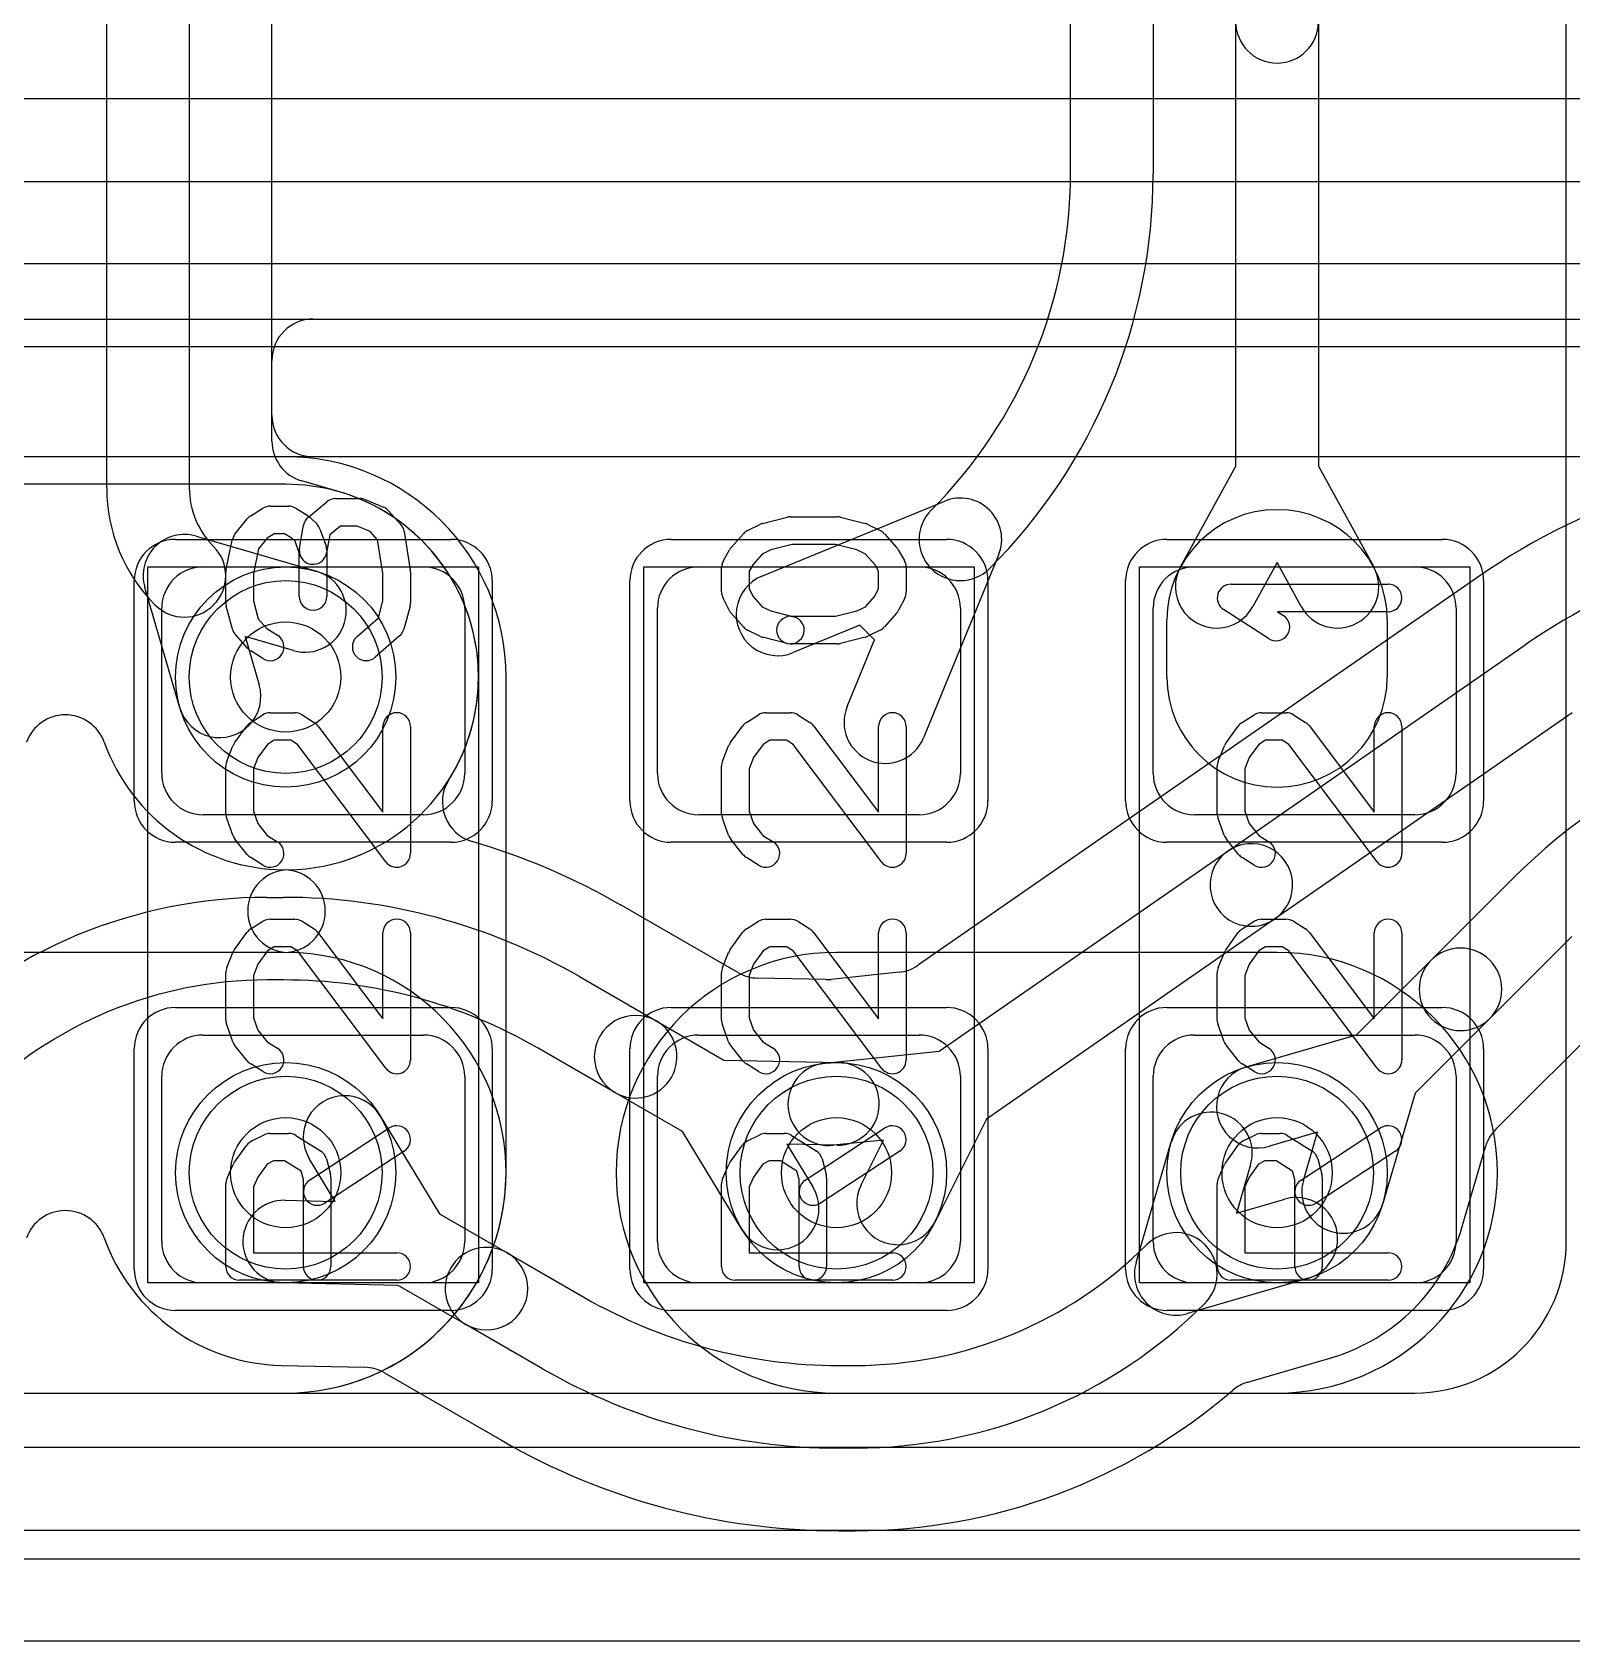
# Model space of a CAD drawing. Extents: x 0 to 20.5, y -6 to 27.
# Drawn here: x 6.99 to 9.785, y 19 to 21.921 of the extents above; entities that cross this region are included whole.
import ezdxf

# ---------------------------------------------------------------- set-up
doc = ezdxf.new("R2010")
doc.units = 0
for name, color, linetype in [('Hole', 1, 'CONTINUOUS'), ('L1', 3, 'CONTINUOUS'), ('L2', 3, 'CONTINUOUS'), ('L3', 3, 'CONTINUOUS'), ('L4', 3, 'CONTINUOUS'), ('MetalMask-A', 176, 'CONTINUOUS'), ('PartsArea-A', 111, 'CONTINUOUS'), ('PartsArea-B', 111, 'CONTINUOUS'), ('PartsSilk-A', 221, 'CONTINUOUS'), ('Resist-A', 2, 'CONTINUOUS'), ('Resist-B', 2, 'CONTINUOUS'), ('Silk-A', 140, 'CONTINUOUS')]:
    doc.layers.add(name, color=color, linetype=linetype)

msp = doc.modelspace()

# ---------------------------------------------------------------- linework, layer by layer
at = {"layer": 'Hole'}
for centre in [(7.45, 20.75), (7.45, 19.85), (8.45, 19.85), (9.25, 19.85)]:
    msp.add_circle(centre, 0.1, dxfattribs=at)
at = {"layer": 'L1'}
for p, q in [((8.875, 21.66391), (8.875, 22.76573)), ((9.025, 22.76571), (9.025, 21.66391)), ((9.77504, 19.725), (9.77504, 22.52503)), ((9.175, 21.13306), (9.175, 21.93978)), ((9.325, 21.93978), (9.325, 21.13306)), ((9.07463, 20.95001), (9.175, 21.13306)), ((9.325, 21.13306), (9.42537, 20.95001)), ((8.31458, 20.93315), (8.64652, 21.06937)), ((7.3, 20.95), (7.7, 20.95)), ((8.2, 20.95), (8.6, 20.95)), ((8.74437, 20.97152), (8.60815, 20.63958)), ((9.1, 20.95), (9.5, 20.95)), ((9.25, 20.95786), (9.20615, 20.87789)), ((9.29385, 20.87789), (9.25, 20.95786)), ((7.225, 20.575), (7.225, 20.875)), ((7.775, 20.875), (7.775, 20.575)), ((8.125, 20.575), (8.125, 20.875)), ((8.675, 20.875), (8.675, 20.575)), ((9.025, 20.575), (9.025, 20.875)), ((9.575, 20.875), (9.575, 20.575)), ((8.49257, 20.84407), (8.37152, 20.79439)), ((8.51907, 20.81757), (8.49257, 20.84407)), ((9.05, 20.75), (9.05, 20.85385)), ((9.45, 20.85385), (9.45, 20.75)), ((8.46939, 20.69652), (8.51907, 20.81757)), ((7.7, 20.5), (7.3, 20.5)), ((8.6, 20.5), (8.2, 20.5)), ((9.5, 20.5), (9.1, 20.5)), ((7.3, 20.1), (7.7, 20.1)), ((8.2, 20.1), (8.6, 20.1)), ((9.1, 20.1), (9.5, 20.1)), ((7.225, 19.725), (7.225, 20.025)), ((7.775, 20.025), (7.775, 19.725)), ((8.125, 19.725), (8.125, 20.025)), ((8.675, 20.025), (8.675, 19.725)), ((9.025, 19.725), (9.025, 20.025)), ((9.575, 20.025), (9.575, 19.725)), ((7.7, 19.65), (7.3, 19.65)), ((8.6, 19.65), (8.2, 19.65)), ((9.5, 19.65), (9.1, 19.65)), ((6.4, 19.44996), (9.5, 19.44996))]:
    msp.add_line(p, q, dxfattribs=at)
for centre in [(7.45, 20.75), (7.45, 19.85), (8.45, 19.85), (9.25, 19.85)]:
    msp.add_circle(centre, 0.2, dxfattribs=at)
for centre, radius, start, end in [((9.25, 21.93978), 0.075, 180, 0), ((8.01108, 21.66391), 0.86392, -44.99953, 0), ((8.01108, 21.66391), 1.01392, -44.9992, 0), ((8.67499, 20.99999), 0.07499, -22.31074, 112.31074), ((8.67501, 21), 0.075, 135.0054, -44.99957), ((9.25, 20.85385), 0.2, 0, 180), ((7.3, 20.875), 0.075, 90, 180), ((7.7, 20.875), 0.075, 0, 90), ((8.2, 20.875), 0.075, 90, 180), ((8.6, 20.875), 0.075, 0, 90), ((9.1, 20.875), 0.075, 90, 180), ((9.14039, 20.91395), 0.075, 151.2615, -28.73702), ((9.35961, 20.91395), 0.075, -151.2615, 28.73702), ((9.5, 20.875), 0.075, 0, 90), ((8.34305, 20.86377), 0.075, 112.31074, -67.68796), ((9.25, 20.75), 0.2, 180, 0), ((8.53877, 20.66805), 0.075, 157.68926, -22.31204), ((7.3, 20.575), 0.075, 180, -90), ((7.7, 20.575), 0.075, -90, 0), ((8.2, 20.575), 0.075, 180, -90), ((8.6, 20.575), 0.075, -90, 0), ((9.1, 20.575), 0.075, 180, -90), ((9.5, 20.575), 0.075, -90, 0), ((7.3, 20.025), 0.075, 90, 180), ((7.7, 20.025), 0.075, 0, 90), ((8.2, 20.025), 0.075, 90, 180), ((8.6, 20.025), 0.075, 0, 90), ((9.1, 20.025), 0.075, 90, 180), ((9.5, 20.025), 0.075, 0, 90), ((7.3, 19.725), 0.075, 180, -90), ((7.7, 19.725), 0.075, -90, 0), ((8.2, 19.725), 0.075, 180, -90), ((8.6, 19.725), 0.075, -90, 0), ((9.1, 19.725), 0.075, 180, -90), ((9.5, 19.725), 0.27504, -90, 0), ((9.5, 19.725), 0.075, -90, 0)]:
    msp.add_arc(centre, radius, start, end, dxfattribs=at)
at = {"layer": 'L2'}
for p, q in [((7.125, 21.09356), (7.125, 22.19514)), ((7.275, 22.19514), (7.275, 21.09356)), ((7.42504, 21.22501), (7.42504, 22.19514)), ((7.50004, 21.4), (16.9747, 21.4)), ((7.42504, 21.17816), (7.42504, 21.325)), ((17.00152, 21.15004), (7.50001, 21.15004)), ((7.54797, 21.08604), (7.47903, 21.10616)), ((7.28717, 21.00583), (7.506, 20.942)), ((7.258, 20.694), (7.19417, 20.91283)), ((7.464, 20.798), (7.37647, 20.82353)), ((7.37647, 20.82353), (7.402, 20.736)), ((7.447, 20.25003), (6.653, 20.25003)), ((9.25, 20.25004), (8.45, 20.25004)), ((6.65, 19.44996), (7.45, 19.44996)), ((8.45, 19.44996), (9.25, 19.44996)), ((10, 19.20004), (6.4, 19.20004)), ((6.4, 19), (10, 19))]:
    msp.add_line(p, q, dxfattribs=at)
msp.add_circle((7.45, 20.75), 0.2, dxfattribs=at)
for centre, radius, start, end in [((7.50004, 21.325), 0.075, 90, 180), ((7.50001, 21.22501), 0.07497, 180, -90), ((7.50004, 21.17816), 0.075, 180, -106.26754), ((7.42587, 21.09356), 0.30087, 180, -134.99865), ((7.42587, 21.09356), 0.15087, 180, -135), ((7.44999, 20.75), 0.35004, -89.19139, 73.74477), ((7.26617, 20.93383), 0.075, 73.7398, -163.73979), ((7.26616, 20.93385), 0.075, -134.9946, 45.00179), ((7.485, 20.87), 0.075, -106.2602, 73.73869), ((7.33, 20.715), 0.075, -163.73979, 16.26131), ((7.05, 20.60636), 0.07497, 19.75458, 160.24542), ((7.45, 20.75), 0.35004, -160.24708, -90.4043), ((7.45599, 20.325), 0.075, 90.80983, -90.7258), ((7.447, 20.325), 0.07497, -90, 89.59495), ((7.45, 19.85), 0.40004, -90, 89.27813), ((8.45, 19.85), 0.40004, 90, -90), ((9.25, 19.85), 0.40004, -90, 90)]:
    msp.add_arc(centre, radius, start, end, dxfattribs=at)
at = {"layer": 'L3'}
for p, q in [((0.67497, 21.4), (19.32503, 21.4)), ((19.32503, 21.15004), (0.67497, 21.15004)), ((7.45, 21.15004), (6.65, 21.15004)), ((7.85004, 19.85), (7.85004, 20.75)), ((9.25, 20.25004), (8.45, 20.25004)), ((6.65, 19.44996), (7.45, 19.44996)), ((8.45, 19.44996), (9.25, 19.44996))]:
    msp.add_line(p, q, dxfattribs=at)
for centre, start, end in [((7.45, 20.75), 0, 90), ((8.45, 19.85), 90, -90), ((9.25, 19.85), -90, 90), ((7.45, 19.85), -90, 0)]:
    msp.add_arc(centre, 0.40004, start, end, dxfattribs=at)
at = {"layer": 'L4'}
for p, q in [((10.61079, 21.8), (6.77719, 21.8)), ((6.77725, 21.65), (11.21079, 21.65)), ((11.21079, 21.5), (6.77725, 21.5)), ((6.77725, 21.34996), (11.21079, 21.34996)), ((7.45, 21.10004), (6.65, 21.10004)), ((9.61468, 20.93163), (8.59903, 20.22723)), ((9.16055, 20.43407), (9.7002, 20.80834)), ((9.78568, 20.68508), (9.24603, 20.31081)), ((8.63669, 20.07075), (9.16055, 20.43407)), ((9.52994, 20.236), (9.67908, 20.38515)), ((7.41604, 20.35), (7.44592, 20.35)), ((8.2708, 20.21332), (8.05912, 20.33553)), ((9.24603, 20.31081), (8.72217, 19.94749)), ((9.78514, 20.27908), (9.636, 20.12994)), ((8.56366, 20.21394), (8.55248, 20.21276)), ((8.59787, 20.22644), (8.59769, 20.22632)), ((9.3944, 20.10046), (9.52994, 20.236)), ((7.44592, 20.2), (7.41604, 20.2)), ((7.98342, 20.20598), (8.12288, 20.12546)), ((8.43071, 20.20056), (8.30665, 20.20329)), ((8.55245, 20.21276), (8.44021, 20.20095)), ((9.64733, 19.92907), (9.89123, 20.17298)), ((8.12288, 20.12546), (8.24571, 20.05455)), ((9.636, 20.12994), (9.50046, 19.9944)), ((9.194, 20.042), (9.3944, 20.10046)), ((8.04788, 19.99556), (7.90842, 20.07607)), ((8.42907, 20.0489), (8.63669, 20.07075)), ((8.24571, 20.05455), (8.45439, 20.04995)), ((8.1707, 19.92465), (8.04788, 19.99556)), ((9.50046, 19.9944), (9.442, 19.794)), ((7.62096, 19.95379), (7.7293, 19.77535)), ((8.27904, 19.74621), (8.1707, 19.92465)), ((8.72217, 19.94749), (8.62896, 19.7607)), ((9.32354, 19.92354), (9.236, 19.898)), ((9.298, 19.836), (9.32354, 19.92354)), ((8.45109, 19.89999), (8.35993, 19.902)), ((8.35993, 19.902), (8.40726, 19.82405)), ((8.53545, 19.90926), (8.44477, 19.89972)), ((8.49474, 19.82768), (8.53545, 19.90926)), ((8.99416, 19.68716), (9.058, 19.906)), ((9.58604, 19.75204), (9.62836, 19.89705)), ((7.54007, 19.798), (7.49274, 19.87595)), ((9.202, 19.864), (9.17646, 19.77646)), ((7.44891, 19.80001), (7.54007, 19.798)), ((7.7293, 19.77535), (7.85212, 19.70444)), ((9.17646, 19.77646), (9.264, 19.802)), ((7.85212, 19.70444), (7.99157, 19.62393)), ((9.306, 19.658), (9.08716, 19.59416)), ((7.65429, 19.64545), (7.44561, 19.65005)), ((7.77712, 19.57454), (7.65429, 19.64545)), ((7.91657, 19.49402), (7.77712, 19.57454)), ((9.19691, 19.46987), (9.34801, 19.51396)), ((7.4423, 19.50004), (7.59335, 19.49671)), ((7.6292, 19.48668), (7.84156, 19.36408)), ((8.45409, 19.49999), (8.48394, 19.49999)), ((8.48394, 19.34999), (8.45409, 19.34999)), ((8.45408, 19.19995), (8.48394, 19.19995))]:
    msp.add_line(p, q, dxfattribs=at)
for centre in [(7.45, 20.75), (7.45, 19.85), (8.45, 19.85), (9.25, 19.85)]:
    msp.add_circle(centre, 0.2, dxfattribs=at)
for centre, radius, start, end in [((10.31284, 19.925), 1.22504, 90, 124.7437), ((7.45, 20.75), 0.35004, -32.25263, 90), ((10.31284, 19.925), 1.075, 90, 124.74322), ((10.43921, 19.625), 1.075, 90, 134.99925), ((7.80946, 20.52318), 0.075, 147.75087, -106.23606), ((7.44593, 19.275), 1.22504, 60.00114, 73.76178), ((9.20329, 20.37244), 0.075, -55.25895, 124.74302), ((9.20329, 20.37244), 0.075, 124.74105, -55.25706), ((7.41604, 19.45165), 0.89835, 90, 134.99955), ((7.44592, 19.275), 1.075, 60.00007, 90), ((8.09593, 20.40088), 0.075, -120.00073, -119.39146), ((9.58297, 20.18297), 0.075, -45, 135), ((8.3083, 20.27827), 0.075, -120.00073, -91.26064), ((8.55579, 20.28853), 0.075, -83.977, -56.34807), ((8.55629, 20.28886), 0.075, -56.80575, -56.49638), ((8.55629, 20.28886), 0.075, -56.33112, -55.25895), ((9.58297, 20.18297), 0.075, 135, -45), ((7.41604, 19.45165), 0.74835, 90, 134.99946), ((7.44592, 19.275), 0.925, 60.00013, 90), ((8.43236, 20.27554), 0.075, -91.26064, -83.99219), ((8.54461, 20.28735), 0.075, -83.99979, -83.977), ((8.08538, 20.06051), 0.075, 59.99927, -119.99959), ((8.08538, 20.06051), 0.075, -120.00073, 59.99916), ((8.43692, 19.97431), 0.075, 96.00781, -83.99231), ((8.45274, 19.97497), 0.075, -91.26064, 88.73814), ((9.215, 19.97), 0.075, 106.2602, -73.73698), ((7.55685, 19.91487), 0.075, 31.26117, -148.73581), ((9.13, 19.885), 0.075, -16.2602, 163.73698), ((9.70036, 19.87604), 0.075, 135, 163.73246), ((9.37, 19.815), 0.075, 163.73979, -16.26302), ((8.34315, 19.78513), 0.075, -148.73883, 31.26419), ((8.56185, 19.79419), 0.075, 153.47936, -26.52009), ((9.285, 19.73), 0.075, -73.7398, 106.26302), ((7.05, 19.70627), 0.075, 19.7638, 160.2362), ((7.44726, 19.72503), 0.075, 88.73936, -91.26186), ((9.24999, 19.85), 0.35004, -73.4961, -16.25477), ((9.65804, 19.73103), 0.075, 163.73246, 163.74713), ((7.45, 19.85), 0.35004, -160.23519, -91.28994), ((8.48394, 20.24836), 0.74837, -90, -44.99892), ((9.06616, 19.66616), 0.075, -45.0108, 135), ((7.81462, 19.63949), 0.075, 59.99927, -120.00262), ((7.81462, 19.63949), 0.075, -120.00073, 60.00041), ((9.06616, 19.66616), 0.075, 163.73979, -73.7398), ((8.45409, 20.42499), 0.925, -120.00149, -90), ((8.48394, 20.24836), 0.89837, -90, -45), ((9.28497, 19.73), 0.22505, -73.73287, -73.39049), ((9.37074, 19.44247), 0.075, 106.5068, 106.6107), ((7.44043, 19.42507), 0.075, 88.69353, 88.70881), ((7.44726, 19.72503), 0.22504, -91.30369, -91.26291), ((7.5917, 19.42173), 0.075, 59.99927, 88.73936), ((8.45409, 20.42499), 1.075, -120.00112, -90), ((8.48394, 20.24837), 1.04842, -90, -49.20582), ((9.21792, 19.39787), 0.075, 106.26754, 130.79353), ((8.45408, 20.42499), 1.22504, -120.00014, -90)]:
    msp.add_arc(centre, radius, start, end, dxfattribs=at)
at = {"layer": 'MetalMask-A'}
for p, q in [((7.3, 20.95), (7.7, 20.95)), ((8.2, 20.95), (8.6, 20.95)), ((9.1, 20.95), (9.5, 20.95)), ((7.225, 20.575), (7.225, 20.875)), ((7.775, 20.875), (7.775, 20.575)), ((8.125, 20.575), (8.125, 20.875)), ((8.675, 20.875), (8.675, 20.575)), ((9.025, 20.575), (9.025, 20.875)), ((9.575, 20.875), (9.575, 20.575)), ((7.7, 20.5), (7.3, 20.5)), ((8.6, 20.5), (8.2, 20.5)), ((9.5, 20.5), (9.1, 20.5)), ((7.3, 20.1), (7.7, 20.1)), ((8.2, 20.1), (8.6, 20.1)), ((9.1, 20.1), (9.5, 20.1)), ((7.225, 19.725), (7.225, 20.025)), ((7.775, 20.025), (7.775, 19.725)), ((8.125, 19.725), (8.125, 20.025)), ((8.675, 20.025), (8.675, 19.725)), ((9.025, 19.725), (9.025, 20.025)), ((9.575, 20.025), (9.575, 19.725)), ((7.7, 19.65), (7.3, 19.65)), ((8.6, 19.65), (8.2, 19.65)), ((9.5, 19.65), (9.1, 19.65))]:
    msp.add_line(p, q, dxfattribs=at)
for centre, start, end in [((7.3, 20.875), 90, 180), ((7.7, 20.875), 0, 90), ((8.2, 20.875), 90, 180), ((8.6, 20.875), 0, 90), ((9.1, 20.875), 90, 180), ((9.5, 20.875), 0, 90), ((7.3, 20.575), 180, -90), ((7.7, 20.575), -90, 0), ((8.2, 20.575), 180, -90), ((8.6, 20.575), -90, 0), ((9.1, 20.575), 180, -90), ((9.5, 20.575), -90, 0), ((7.3, 20.025), 90, 180), ((7.7, 20.025), 0, 90), ((8.2, 20.025), 90, 180), ((8.6, 20.025), 0, 90), ((9.1, 20.025), 90, 180), ((9.5, 20.025), 0, 90), ((7.3, 19.725), 180, -90), ((7.7, 19.725), -90, 0), ((8.2, 19.725), 180, -90), ((8.6, 19.725), -90, 0), ((9.1, 19.725), 180, -90), ((9.5, 19.725), -90, 0)]:
    msp.add_arc(centre, 0.075, start, end, dxfattribs=at)
at = {"layer": 'PartsArea-A'}
for p, q in [((20, 21.5), (0, 21.5)), ((7.2, 19.65), (7.2, 20.95)), ((7.2, 20.95), (7.8, 20.95)), ((7.8, 20.95), (7.8, 19.65)), ((8.1, 19.65), (8.1, 20.95)), ((8.1, 20.95), (8.7, 20.95)), ((8.7, 20.95), (8.7, 19.65)), ((9, 19.65), (9, 20.95)), ((9, 20.95), (9.6, 20.95)), ((9.6, 20.95), (9.6, 19.65)), ((7.8, 19.65), (7.2, 19.65)), ((8.7, 19.65), (8.1, 19.65)), ((9.6, 19.65), (9, 19.65))]:
    msp.add_line(p, q, dxfattribs=at)
at = {"layer": 'PartsArea-B'}
msp.add_line((20, 21.5), (0, 21.5), dxfattribs=at)
at = {"layer": 'PartsSilk-A'}
for p, q in [((7.42193, 21.06026), (7.45527, 21.06026)), ((7.49112, 21.04058), (7.52445, 21.06835)), ((7.54045, 21.07414), (7.5849, 21.07414)), ((7.59451, 21.07222), (7.62784, 21.05834)), ((7.35797, 21.00921), (7.38019, 21.03699)), ((7.38646, 21.04257), (7.40868, 21.05646)), ((7.46852, 21.05646), (7.49074, 21.04257)), ((7.49517, 21.03905), (7.50628, 21.02794)), ((7.63692, 21.05187), (7.65914, 21.02687)), ((8.31587, 21.02895), (8.36032, 21.04006)), ((8.36638, 21.04081), (8.45156, 21.04081)), ((8.45762, 21.04006), (8.50207, 21.02895)), ((7.41657, 21.00243), (7.40073, 20.98262)), ((7.4291, 21.01026), (7.41657, 21.00243)), ((7.4481, 21.01026), (7.4291, 21.01026)), ((7.46182, 21.00168), (7.4481, 21.01026)), ((7.467, 20.9965), (7.46182, 21.00168)), ((7.4751, 20.98408), (7.48251, 21.02575)), ((7.5121, 21.0188), (7.52321, 20.98824)), ((7.53014, 21.00801), (7.52432, 20.97532)), ((7.5495, 21.02414), (7.53014, 21.00801)), ((7.5799, 21.02414), (7.5495, 21.02414)), ((7.60334, 21.01438), (7.5799, 21.02414)), ((7.61692, 20.99911), (7.60334, 21.01438)), ((7.66514, 21.01421), (7.67625, 20.94476)), ((8.2588, 20.9852), (8.28102, 21.0102)), ((8.28853, 21.01595), (8.31075, 21.02706)), ((8.50719, 21.02706), (8.52941, 21.01595)), ((8.53692, 21.0102), (8.55914, 20.9852)), ((7.34192, 20.94596), (7.35303, 20.99874)), ((7.40073, 20.98262), (7.39138, 20.93821)), ((7.47471, 20.9753), (7.467, 20.9965)), ((7.47471, 20.89637), (7.47471, 20.9753)), ((7.52471, 20.9797), (7.52471, 20.89637)), ((7.62656, 20.93882), (7.61692, 20.99911)), ((8.24467, 20.96154), (8.25578, 20.98099)), ((8.3152, 20.97338), (8.29791, 20.95393)), ((8.33066, 20.98111), (8.3152, 20.97338)), ((8.36946, 20.99081), (8.33066, 20.98111)), ((8.44848, 20.99081), (8.36946, 20.99081)), ((8.48728, 20.98111), (8.44848, 20.99081)), ((8.50274, 20.97338), (8.48728, 20.98111)), ((8.52003, 20.95393), (8.50274, 20.97338)), ((8.56216, 20.98099), (8.57327, 20.96154)), ((8.24138, 20.9047), (8.24138, 20.94914)), ((8.29791, 20.95393), (8.29138, 20.9425)), ((8.52656, 20.9425), (8.52003, 20.95393)), ((8.57656, 20.94914), (8.57656, 20.9047)), ((7.34138, 20.88526), (7.34138, 20.94081)), ((7.39138, 20.93821), (7.39138, 20.88854)), ((7.62656, 20.88854), (7.62656, 20.93882)), ((7.67656, 20.94081), (7.67656, 20.88526)), ((8.29138, 20.9425), (8.29138, 20.9106)), ((8.52656, 20.9106), (8.52656, 20.9425)), ((9.16638, 20.91859), (9.45156, 20.91859)), ((7.39138, 20.88854), (7.40012, 20.85576)), ((7.61826, 20.85739), (7.62656, 20.88854)), ((8.25513, 20.8713), (8.24402, 20.89352)), ((8.29138, 20.9106), (8.29837, 20.89662)), ((8.29837, 20.89662), (8.3152, 20.87769)), ((8.50274, 20.87769), (8.51957, 20.89662)), ((8.51957, 20.89662), (8.52656, 20.9106)), ((8.57392, 20.89352), (8.56281, 20.8713)), ((7.35333, 20.83715), (7.34222, 20.87882)), ((7.40012, 20.85576), (7.41601, 20.83788)), ((7.57955, 20.82351), (7.61826, 20.85739)), ((7.67572, 20.87882), (7.66461, 20.83715)), ((8.28102, 20.84087), (8.2588, 20.86587)), ((8.3152, 20.87769), (8.33066, 20.86996)), ((8.33066, 20.86996), (8.37244, 20.85951)), ((8.36638, 20.86026), (8.44848, 20.86026)), ((8.44848, 20.86026), (8.48728, 20.86996)), ((8.48728, 20.86996), (8.50274, 20.87769)), ((8.55914, 20.86587), (8.53692, 20.84087)), ((9.23427, 20.81983), (9.15279, 20.87261)), ((9.45156, 20.86859), (9.25096, 20.86859)), ((9.25096, 20.86859), (9.26145, 20.86179)), ((7.38102, 20.80198), (7.3588, 20.82698)), ((7.41601, 20.83788), (7.43518, 20.8259)), ((8.31075, 20.82401), (8.28853, 20.83512)), ((8.52941, 20.83512), (8.50719, 20.82401)), ((7.40868, 20.7835), (7.38646, 20.79739)), ((7.65691, 20.82478), (7.61247, 20.78589)), ((8.36032, 20.81101), (8.31587, 20.82212)), ((8.45156, 20.81026), (8.36638, 20.81026)), ((8.50207, 20.82212), (8.45762, 20.81101)), ((7.38646, 20.66757), (7.40868, 20.68146)), ((7.42193, 20.68526), (7.46638, 20.68526)), ((7.47963, 20.68146), (7.50185, 20.66757)), ((8.28646, 20.66757), (8.30868, 20.68146)), ((8.32193, 20.68526), (8.36638, 20.68526)), ((8.37963, 20.68146), (8.40185, 20.66757)), ((9.18646, 20.66757), (9.20868, 20.68146)), ((9.22193, 20.68526), (9.26638, 20.68526)), ((9.27963, 20.68146), (9.30185, 20.66757)), ((7.35727, 20.63051), (7.37949, 20.66107)), ((7.50858, 20.6614), (7.62656, 20.50453)), ((7.62656, 20.50453), (7.62656, 20.66026)), ((7.67656, 20.66026), (7.67656, 20.4297)), ((8.25727, 20.63051), (8.27949, 20.66107)), ((8.40858, 20.6614), (8.52656, 20.50453)), ((8.52656, 20.50453), (8.52656, 20.66026)), ((8.57656, 20.66026), (8.57656, 20.4297)), ((9.15727, 20.63051), (9.17949, 20.66107)), ((9.30858, 20.6614), (9.42656, 20.50453)), ((9.42656, 20.50453), (9.42656, 20.66026)), ((9.47656, 20.66026), (9.47656, 20.4297)), ((7.34317, 20.59731), (7.35428, 20.62509)), ((7.41708, 20.62774), (7.39954, 20.60363)), ((7.4291, 20.63526), (7.41708, 20.62774)), ((7.45921, 20.63526), (7.4291, 20.63526)), ((7.47141, 20.62763), (7.45921, 20.63526)), ((7.63158, 20.41467), (7.47141, 20.62763)), ((8.24317, 20.59731), (8.25428, 20.62509)), ((8.31708, 20.62774), (8.29954, 20.60363)), ((8.3291, 20.63526), (8.31708, 20.62774)), ((8.35921, 20.63526), (8.3291, 20.63526)), ((8.37141, 20.62763), (8.35921, 20.63526)), ((8.53158, 20.41467), (8.37141, 20.62763)), ((9.14317, 20.59731), (9.15428, 20.62509)), ((9.21708, 20.62774), (9.19954, 20.60363)), ((9.2291, 20.63526), (9.21708, 20.62774)), ((9.25921, 20.63526), (9.2291, 20.63526)), ((9.27141, 20.62763), (9.25921, 20.63526)), ((9.43158, 20.41467), (9.27141, 20.62763)), ((7.39954, 20.60363), (7.39138, 20.58322)), ((8.29954, 20.60363), (8.29138, 20.58322)), ((9.19954, 20.60363), (9.19138, 20.58322)), ((7.34138, 20.50192), (7.34138, 20.58803)), ((7.39138, 20.58322), (7.39138, 20.50632)), ((8.24138, 20.50192), (8.24138, 20.58803)), ((8.29138, 20.58322), (8.29138, 20.50632)), ((9.14138, 20.50192), (9.14138, 20.58803)), ((9.19138, 20.58322), (9.19138, 20.50632)), ((7.39138, 20.50632), (7.39958, 20.48378)), ((8.29138, 20.50632), (8.29958, 20.48378)), ((9.19138, 20.50632), (9.19958, 20.48378)), ((7.354, 20.46283), (7.34289, 20.49338)), ((7.39958, 20.48378), (7.41657, 20.46253)), ((8.254, 20.46283), (8.24289, 20.49338)), ((8.29958, 20.48378), (8.31657, 20.46253)), ((9.154, 20.46283), (9.14289, 20.49338)), ((9.19958, 20.48378), (9.21657, 20.46253)), ((7.38019, 20.42797), (7.35797, 20.45575)), ((7.41657, 20.46253), (7.43518, 20.4509)), ((8.28019, 20.42797), (8.25797, 20.45575)), ((8.31657, 20.46253), (8.33518, 20.4509)), ((9.18019, 20.42797), (9.15797, 20.45575)), ((9.21657, 20.46253), (9.23518, 20.4509)), ((7.40868, 20.4085), (7.38646, 20.42239)), ((8.30868, 20.4085), (8.28646, 20.42239)), ((9.20868, 20.4085), (9.18646, 20.42239)), ((7.38646, 20.29257), (7.40868, 20.30646)), ((7.42193, 20.31026), (7.46638, 20.31026)), ((7.47963, 20.30646), (7.50185, 20.29257)), ((8.28646, 20.29257), (8.30868, 20.30646)), ((8.32193, 20.31026), (8.36638, 20.31026)), ((8.37963, 20.30646), (8.40185, 20.29257)), ((9.18646, 20.29257), (9.20868, 20.30646)), ((9.22193, 20.31026), (9.26638, 20.31026)), ((9.27963, 20.30646), (9.30185, 20.29257)), ((7.35727, 20.25551), (7.37949, 20.28607)), ((7.50858, 20.2864), (7.62656, 20.12953)), ((7.62656, 20.12953), (7.62656, 20.28526)), ((7.67656, 20.28526), (7.67656, 20.0547)), ((8.25727, 20.25551), (8.27949, 20.28607)), ((8.40858, 20.2864), (8.52656, 20.12953)), ((8.52656, 20.12953), (8.52656, 20.28526)), ((8.57656, 20.28526), (8.57656, 20.0547)), ((9.15727, 20.25551), (9.17949, 20.28607)), ((9.30858, 20.2864), (9.42656, 20.12953)), ((9.42656, 20.12953), (9.42656, 20.28526)), ((9.47656, 20.28526), (9.47656, 20.0547)), ((7.34317, 20.22231), (7.35428, 20.25009)), ((7.41708, 20.25274), (7.39954, 20.22863)), ((7.4291, 20.26026), (7.41708, 20.25274)), ((7.45921, 20.26026), (7.4291, 20.26026)), ((7.47141, 20.25263), (7.45921, 20.26026)), ((7.63158, 20.03967), (7.47141, 20.25263)), ((8.24317, 20.22231), (8.25428, 20.25009)), ((8.31708, 20.25274), (8.29954, 20.22863)), ((8.3291, 20.26026), (8.31708, 20.25274)), ((8.35921, 20.26026), (8.3291, 20.26026)), ((8.37141, 20.25263), (8.35921, 20.26026)), ((8.53158, 20.03967), (8.37141, 20.25263)), ((9.14317, 20.22231), (9.15428, 20.25009)), ((9.21708, 20.25274), (9.19954, 20.22863)), ((9.2291, 20.26026), (9.21708, 20.25274)), ((9.25921, 20.26026), (9.2291, 20.26026)), ((9.27141, 20.25263), (9.25921, 20.26026)), ((9.43158, 20.03967), (9.27141, 20.25263)), ((7.34138, 20.12692), (7.34138, 20.21303)), ((7.39954, 20.22863), (7.39138, 20.20822)), ((8.24138, 20.12692), (8.24138, 20.21303)), ((8.29954, 20.22863), (8.29138, 20.20822)), ((9.14138, 20.12692), (9.14138, 20.21303)), ((9.19954, 20.22863), (9.19138, 20.20822)), ((7.39138, 20.20822), (7.39138, 20.13132)), ((8.29138, 20.20822), (8.29138, 20.13132)), ((9.19138, 20.20822), (9.19138, 20.13132)), ((7.39138, 20.13132), (7.39958, 20.10878)), ((8.29138, 20.13132), (8.29958, 20.10878)), ((9.19138, 20.13132), (9.19958, 20.10878)), ((7.354, 20.08783), (7.34289, 20.11838)), ((7.39958, 20.10878), (7.41657, 20.08753)), ((8.254, 20.08783), (8.24289, 20.11838)), ((8.29958, 20.10878), (8.31657, 20.08753)), ((9.154, 20.08783), (9.14289, 20.11838)), ((9.19958, 20.10878), (9.21657, 20.08753)), ((7.38019, 20.05297), (7.35797, 20.08075)), ((7.41657, 20.08753), (7.43518, 20.0759)), ((8.28019, 20.05297), (8.25797, 20.08075)), ((8.31657, 20.08753), (8.33518, 20.0759)), ((9.18019, 20.05297), (9.15797, 20.08075)), ((9.21657, 20.08753), (9.23518, 20.0759)), ((7.40868, 20.0335), (7.38646, 20.04739)), ((8.30868, 20.0335), (8.28646, 20.04739)), ((9.20868, 20.0335), (9.18646, 20.04739)), ((7.42193, 19.92137), (7.45527, 19.92137)), ((7.49344, 19.83673), (7.63788, 19.93118)), ((8.32193, 19.92137), (8.35527, 19.92137)), ((8.39344, 19.83673), (8.53788, 19.93118)), ((9.22193, 19.92137), (9.25527, 19.92137)), ((9.29344, 19.83673), (9.43788, 19.93118)), ((7.35727, 19.8694), (7.37949, 19.89996)), ((7.38853, 19.90762), (7.41075, 19.91873)), ((7.46852, 19.91757), (7.51296, 19.88979)), ((8.25727, 19.8694), (8.27949, 19.89996)), ((8.28853, 19.90762), (8.31075, 19.91873)), ((8.36852, 19.91757), (8.41296, 19.88979)), ((9.15727, 19.8694), (9.17949, 19.89996)), ((9.18853, 19.90762), (9.21075, 19.91873)), ((9.26852, 19.91757), (9.31296, 19.88979)), ((7.34353, 19.83985), (7.35464, 19.86485)), ((7.41634, 19.86563), (7.39926, 19.84213)), ((7.42783, 19.87137), (7.41634, 19.86563)), ((7.4481, 19.87137), (7.42783, 19.87137)), ((7.4781, 19.85262), (7.4481, 19.87137)), ((7.66524, 19.88934), (7.5208, 19.79489)), ((7.52387, 19.87503), (7.53128, 19.84725)), ((8.24353, 19.83985), (8.25464, 19.86485)), ((8.31634, 19.86563), (8.29926, 19.84213)), ((8.32783, 19.87137), (8.31634, 19.86563)), ((8.3481, 19.87137), (8.32783, 19.87137)), ((8.3781, 19.85262), (8.3481, 19.87137)), ((8.56524, 19.88934), (8.4208, 19.79489)), ((8.42387, 19.87503), (8.43128, 19.84725)), ((9.14353, 19.83985), (9.15464, 19.86485)), ((9.21634, 19.86563), (9.19926, 19.84213)), ((9.22783, 19.87137), (9.21634, 19.86563)), ((9.2481, 19.87137), (9.22783, 19.87137)), ((9.2781, 19.85262), (9.2481, 19.87137)), ((9.46524, 19.88934), (9.3208, 19.79489)), ((9.32387, 19.87503), (9.33128, 19.84725)), ((7.39926, 19.84213), (7.39138, 19.8244)), ((7.48212, 19.83753), (7.4781, 19.85262)), ((7.48212, 19.6797), (7.48212, 19.83753)), ((7.53212, 19.84081), (7.53212, 19.6797)), ((8.29926, 19.84213), (8.29138, 19.8244)), ((8.38212, 19.83753), (8.3781, 19.85262)), ((8.38212, 19.6797), (8.38212, 19.83753)), ((8.43212, 19.84081), (8.43212, 19.6797)), ((9.19926, 19.84213), (9.19138, 19.8244)), ((9.28212, 19.83753), (9.2781, 19.85262)), ((9.28212, 19.6797), (9.28212, 19.83753)), ((9.33212, 19.84081), (9.33212, 19.6797)), ((7.34138, 19.6797), (7.34138, 19.8297)), ((7.39138, 19.8244), (7.39138, 19.7047)), ((8.24138, 19.6797), (8.24138, 19.8297)), ((8.29138, 19.8244), (8.29138, 19.7047)), ((9.14138, 19.6797), (9.14138, 19.8297)), ((9.19138, 19.8244), (9.19138, 19.7047)), ((7.39138, 19.7047), (7.65156, 19.7047)), ((8.29138, 19.7047), (8.55156, 19.7047)), ((9.19138, 19.7047), (9.45156, 19.7047)), ((7.65156, 19.6547), (7.36638, 19.6547)), ((8.55156, 19.6547), (8.26638, 19.6547)), ((9.45156, 19.6547), (9.16638, 19.6547)), ((0.95, 19.3516), (19.05, 19.3516)), ((18.9484, 19.1484), (1.0516, 19.1484))]:
    msp.add_line(p, q, dxfattribs=at)
for centre, start, end in [((7.42193, 21.03526), 90, 122.01002), ((7.45527, 21.03526), 57.99462, 90), ((7.54045, 21.04914), 90, 129.8005), ((7.5849, 21.04914), 67.39424, 90), ((7.39971, 21.02137), 122.00538, 141.34522), ((7.50712, 21.02137), 129.7909, 169.91674), ((7.47749, 21.02137), 45, 57.98998), ((7.61823, 21.03526), 41.62783, 67.39112), ((8.36638, 21.01581), 90, 104.03068), ((8.45156, 21.01581), 75.96932, 90), ((7.37749, 20.99359), 141.33303, 168.11298), ((7.4886, 21.01026), 19.97136, 45), ((7.64045, 21.01026), 9.08937, 41.63069), ((8.29971, 20.99359), 116.56505, 138.37217), ((8.32193, 21.0047), 104.03068, 116.56505), ((8.49601, 21.0047), 63.43495, 75.96932), ((8.51823, 20.99359), 41.62783, 63.43495), ((7.49971, 20.9797), 169.90837, -10.08326), ((7.49971, 20.9797), 0, 19.97859), ((8.27749, 20.96859), 138.37217, 150.26649), ((8.54045, 20.96859), 29.73351, 41.62783), ((7.36638, 20.94081), 168.11016, 180), ((7.65156, 20.94081), 0, 9.08867), ((8.26638, 20.94914), 150.26649, 180), ((8.55156, 20.94914), 0, 29.73351), ((9.16638, 20.89359), 90, -122.93381), ((9.45156, 20.89359), -90, 90), ((7.36638, 20.88526), 180, -165.07115), ((7.49971, 20.89637), 180, 0), ((7.65156, 20.88526), -14.92551, 0), ((8.26638, 20.9047), 180, -153.43495), ((8.55156, 20.9047), -26.56505, 0), ((8.27749, 20.88248), -153.43495, -138.37217), ((8.36638, 20.83526), 90, -90), ((8.36638, 20.83526), -104.03068, 75.96679), ((8.54045, 20.88248), -41.62783, -26.56505), ((9.24786, 20.84081), -122.93354, 57.06619), ((7.37749, 20.84359), -165.07449, -138.36931), ((7.64045, 20.84359), -48.81192, -14.92885), ((8.29971, 20.85748), -138.37217, -116.56505), ((8.51823, 20.85748), -63.43495, -41.62783), ((7.39971, 20.81859), -138.37217, -122.01002), ((7.42193, 20.8047), -122.00538, 57.98998), ((7.59601, 20.8047), 131.18808, -48.81042), ((8.32193, 20.84637), -116.56505, -104.03068), ((8.45156, 20.83526), -90, -75.96932), ((8.49601, 20.84637), -75.96932, -63.43495), ((7.42193, 20.66026), 90, 122.01002), ((7.46638, 20.66026), 57.99462, 90), ((7.65156, 20.66026), 0, 180), ((8.32193, 20.66026), 90, 122.01002), ((8.36638, 20.66026), 57.99462, 90), ((8.55156, 20.66026), 0, 180), ((9.22193, 20.66026), 90, 122.01002), ((9.26638, 20.66026), 57.99462, 90), ((9.45156, 20.66026), 0, 180), ((7.39971, 20.64637), 122.00538, 143.97932), ((7.4886, 20.64637), 36.9524, 57.98998), ((8.29971, 20.64637), 122.00538, 143.97932), ((8.3886, 20.64637), 36.9524, 57.98998), ((9.19971, 20.64637), 122.00538, 143.97932), ((9.2886, 20.64637), 36.9524, 57.98998), ((7.37749, 20.61581), 143.98274, 158.20215), ((8.27749, 20.61581), 143.98274, 158.20215), ((9.17749, 20.61581), 143.98274, 158.20215), ((7.36638, 20.58803), 158.2071, 180), ((8.26638, 20.58803), 158.2071, 180), ((9.16638, 20.58803), 158.2071, 180), ((7.36638, 20.50192), 180, -160.01539), ((8.26638, 20.50192), 180, -160.01539), ((9.16638, 20.50192), 180, -160.01539), ((7.37749, 20.47137), -160.02081, -141.34522), ((7.42193, 20.4297), -122.00538, 57.98998), ((8.27749, 20.47137), -160.02081, -141.34522), ((8.32193, 20.4297), -122.00538, 57.98998), ((9.17749, 20.47137), -160.02081, -141.34522), ((9.22193, 20.4297), -122.00538, 57.98998), ((7.39971, 20.44359), -141.33303, -122.01002), ((7.65156, 20.4297), -143.0476, 0), ((8.29971, 20.44359), -141.33303, -122.01002), ((8.55156, 20.4297), -143.0476, 0), ((9.19971, 20.44359), -141.33303, -122.01002), ((9.45156, 20.4297), -143.0476, 0), ((7.42193, 20.28526), 90, 122.01002), ((7.46638, 20.28526), 57.99462, 90), ((7.65156, 20.28526), 0, 180), ((8.32193, 20.28526), 90, 122.01002), ((8.36638, 20.28526), 57.99462, 90), ((8.55156, 20.28526), 0, 180), ((9.22193, 20.28526), 90, 122.01002), ((9.26638, 20.28526), 57.99462, 90), ((9.45156, 20.28526), 0, 180), ((7.39971, 20.27137), 122.00538, 143.97932), ((7.4886, 20.27137), 36.9524, 57.98998), ((8.29971, 20.27137), 122.00538, 143.97932), ((8.3886, 20.27137), 36.9524, 57.98998), ((9.19971, 20.27137), 122.00538, 143.97932), ((9.2886, 20.27137), 36.9524, 57.98998), ((7.37749, 20.24081), 143.98274, 158.20215), ((8.27749, 20.24081), 143.98274, 158.20215), ((9.17749, 20.24081), 143.98274, 158.20215), ((7.36638, 20.21303), 158.2071, 180), ((8.26638, 20.21303), 158.2071, 180), ((9.16638, 20.21303), 158.2071, 180), ((7.36638, 20.12692), 180, -160.01539), ((8.26638, 20.12692), 180, -160.01539), ((9.16638, 20.12692), 180, -160.01539), ((7.37749, 20.09637), -160.02081, -141.34522), ((7.42193, 20.0547), -122.00538, 57.98998), ((8.27749, 20.09637), -160.02081, -141.34522), ((8.32193, 20.0547), -122.00538, 57.98998), ((9.17749, 20.09637), -160.02081, -141.34522), ((9.22193, 20.0547), -122.00538, 57.98998), ((7.39971, 20.06859), -141.33303, -122.01002), ((7.65156, 20.0547), -143.0476, 0), ((8.29971, 20.06859), -141.33303, -122.01002), ((8.55156, 20.0547), -143.0476, 0), ((9.19971, 20.06859), -141.33303, -122.01002), ((9.45156, 20.0547), -143.0476, 0), ((7.42193, 19.89637), 90, 116.56505), ((7.45527, 19.89637), 57.99462, 90), ((7.65156, 19.91026), -56.81854, 123.18086), ((8.32193, 19.89637), 90, 116.56505), ((8.35527, 19.89637), 57.99462, 90), ((8.55156, 19.91026), -56.81854, 123.18086), ((9.22193, 19.89637), 90, 116.56505), ((9.25527, 19.89637), 57.99462, 90), ((9.45156, 19.91026), -56.81854, 123.18086), ((7.39971, 19.88526), 116.56505, 143.97932), ((8.29971, 19.88526), 116.56505, 143.97932), ((9.19971, 19.88526), 116.56505, 143.97932), ((7.37749, 19.8547), 143.98274, 156.03964), ((7.49971, 19.86859), 14.92551, 57.98998), ((8.27749, 19.8547), 143.98274, 156.03964), ((8.39971, 19.86859), 14.92551, 57.98998), ((9.17749, 19.8547), 143.98274, 156.03964), ((9.29971, 19.86859), 14.92551, 57.98998), ((7.36638, 19.8297), 156.04915, 180), ((7.50712, 19.81581), 123.18146, -56.81914), ((7.50712, 19.84081), 0, 14.93527), ((8.26638, 19.8297), 156.04915, 180), ((8.40712, 19.81581), 123.18146, -56.81914), ((8.40712, 19.84081), 0, 14.93527), ((9.16638, 19.8297), 156.04915, 180), ((9.30712, 19.81581), 123.18146, -56.81914), ((9.30712, 19.84081), 0, 14.93527), ((7.65156, 19.6797), -90, 90), ((8.55156, 19.6797), -90, 90), ((9.45156, 19.6797), -90, 90), ((7.36638, 19.6797), 180, -90), ((7.50712, 19.6797), 180, 0), ((8.26638, 19.6797), 180, -90), ((8.40712, 19.6797), 180, 0), ((9.16638, 19.6797), 180, -90), ((9.30712, 19.6797), 180, 0)]:
    msp.add_arc(centre, 0.025, start, end, dxfattribs=at)
at = {"layer": 'Resist-A'}
for p, q in [((7.25, 21), (7.75, 21)), ((8.15, 21), (8.65, 21)), ((9.05, 21), (9.55, 21)), ((7.175, 20.525), (7.175, 20.925)), ((7.825, 20.925), (7.825, 20.525)), ((8.075, 20.525), (8.075, 20.925)), ((8.725, 20.925), (8.725, 20.525)), ((8.975, 20.525), (8.975, 20.925)), ((9.625, 20.925), (9.625, 20.525)), ((7.75, 20.45), (7.25, 20.45)), ((8.65, 20.45), (8.15, 20.45)), ((9.55, 20.45), (9.05, 20.45)), ((7.25, 20.15), (7.75, 20.15)), ((8.15, 20.15), (8.65, 20.15)), ((9.05, 20.15), (9.55, 20.15)), ((7.175, 19.675), (7.175, 20.075)), ((7.825, 20.075), (7.825, 19.675)), ((8.075, 19.675), (8.075, 20.075)), ((8.725, 20.075), (8.725, 19.675)), ((8.975, 19.675), (8.975, 20.075)), ((9.625, 20.075), (9.625, 19.675)), ((7.75, 19.6), (7.25, 19.6)), ((8.65, 19.6), (8.15, 19.6)), ((9.55, 19.6), (9.05, 19.6))]:
    msp.add_line(p, q, dxfattribs=at)
for centre in [(7.45, 20.75), (7.45, 19.85), (8.45, 19.85), (9.25, 19.85)]:
    msp.add_circle(centre, 0.175, dxfattribs=at)
for centre, start, end in [((7.25, 20.925), 90, 180), ((7.75, 20.925), 0, 90), ((8.15, 20.925), 90, 180), ((8.65, 20.925), 0, 90), ((9.05, 20.925), 90, 180), ((9.55, 20.925), 0, 90), ((7.25, 20.525), 180, -90), ((7.75, 20.525), -90, 0), ((8.15, 20.525), 180, -90), ((8.65, 20.525), -90, 0), ((9.05, 20.525), 180, -90), ((9.55, 20.525), -90, 0), ((7.25, 20.075), 90, 180), ((7.75, 20.075), 0, 90), ((8.15, 20.075), 90, 180), ((8.65, 20.075), 0, 90), ((9.05, 20.075), 90, 180), ((9.55, 20.075), 0, 90), ((7.25, 19.675), 180, -90), ((7.75, 19.675), -90, 0), ((8.15, 19.675), 180, -90), ((8.65, 19.675), -90, 0), ((9.05, 19.675), 180, -90), ((9.55, 19.675), -90, 0)]:
    msp.add_arc(centre, 0.075, start, end, dxfattribs=at)
at = {"layer": 'Resist-B'}
for centre in [(7.45, 20.75), (7.45, 19.85), (8.45, 19.85), (9.25, 19.85)]:
    msp.add_circle(centre, 0.175, dxfattribs=at)
at = {"layer": 'Silk-A'}
for p, q in [((5.87327, 19.3516), (9.96098, 19.3516)), ((9.96098, 19.1484), (5.87327, 19.1484))]:
    msp.add_line(p, q, dxfattribs=at)

doc.saveas('drawing.dxf')
